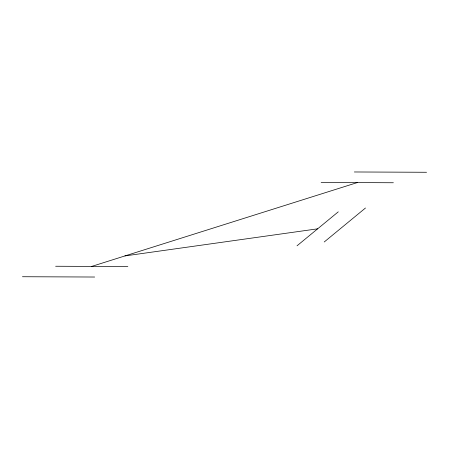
<?xml version="1.0" encoding="UTF-8"?>
<svg xmlns="http://www.w3.org/2000/svg" width="449" height="449" viewBox="0 0 449 449"><rect width="100%" height="100%" fill="white"/><g stroke="black" fill="none" stroke-linecap="round" stroke-linejoin="round"><path stroke-width="0.67" d="M297.025 245.805L338.265 211.838M324.234 241.977L365.475 208.016M91.742 266.403L357.252 182.597M124.934 255.924L317.645 228.822M354.34 171.973L426.55 172.27M321.147 182.451L393.363 182.749M55.637 266.251L127.847 266.549M22.45 276.73L94.66 277.027"/></g></svg>
